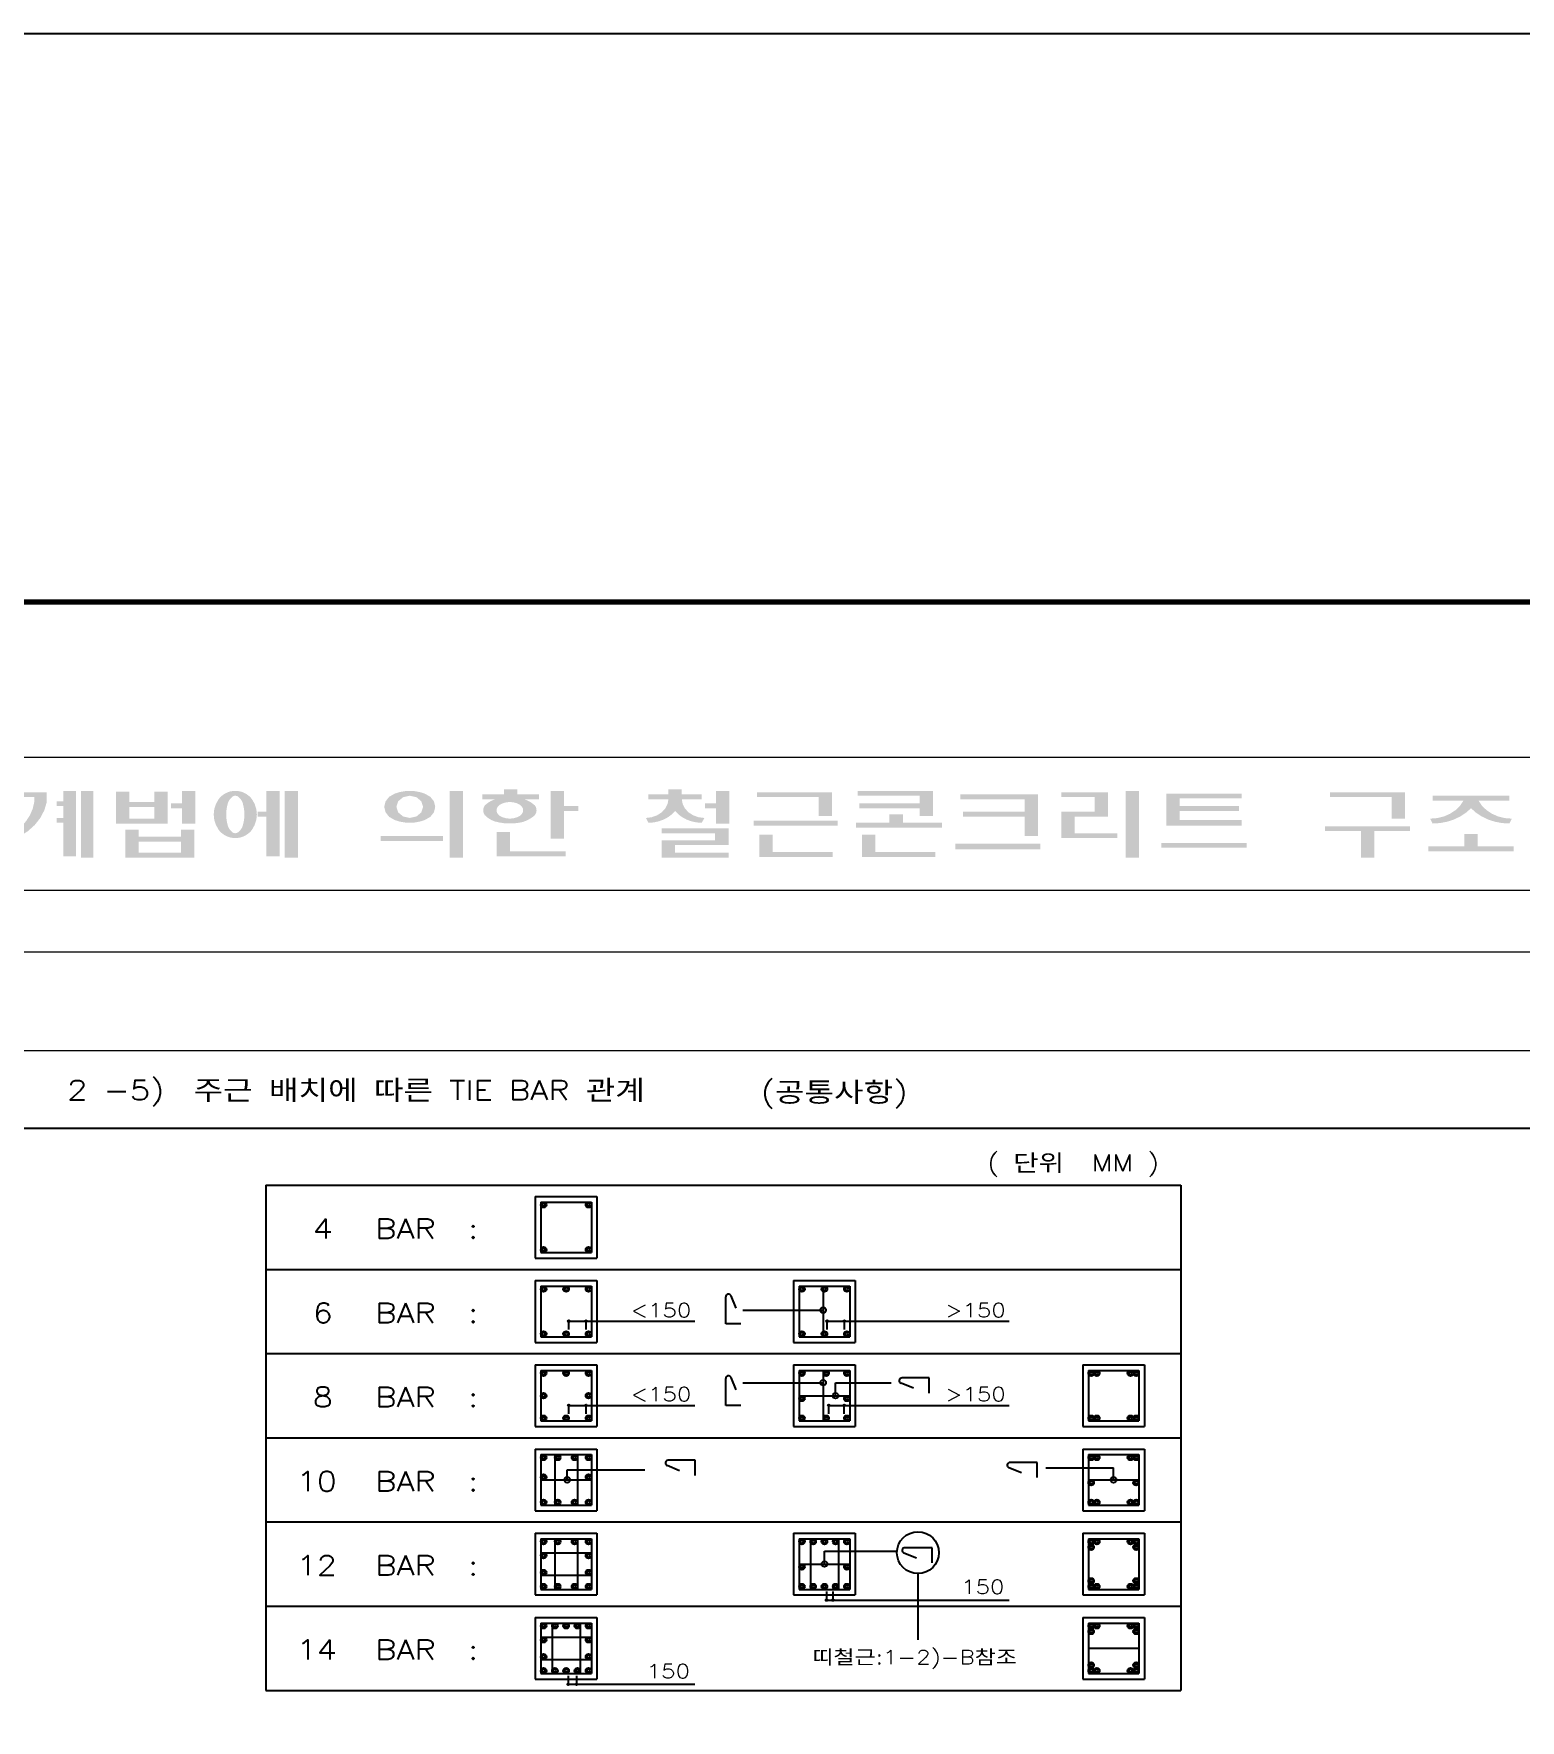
# Model space of a CAD drawing. Header units: millimetres. Extents: x 2237537 to 2823092, y 532110 to 734861.
# Drawn here: x 2576003 to 2597058, y 578125 to 602024 of the extents above; entities that cross this region are included whole.
import ezdxf
from ezdxf.lldxf.tags import DXFTag

# ---------------------------------------------------------------- set-up
doc = ezdxf.new("R2010")
doc.units = ezdxf.units.MM
doc.header["$LTSCALE"] = 300
doc.header["$MEASUREMENT"] = 0
doc.layers.get('0').update_dxf_attribs({"lineweight": 0})
for name, color, linetype in [('1', 1, 'DASHED'), ('2', 2, 'Continuous'), ('4', 4, 'Continuous'), ('FORM', 4, 'Continuous')]:
    doc.layers.add(name, color=color, linetype=linetype)
doc.layers.add('text', color=7, linetype='Continuous', lineweight=30)
doc.layers.add('가구', color=8, linetype='Continuous', lineweight=5)
doc.styles.add('HS', font='romans__.ttf', dxfattribs={"width": 1.1, "bigfont": 'ghs'})
tags = doc.linetypes.add('DASHED', pattern=[3, 2, -1]).pattern_tags.tags
tags[6:7] = [DXFTag(74, 4), DXFTag(75, 0), DXFTag(340, '0'), DXFTag(46, 1.0), DXFTag(50, 0.0), DXFTag(44, 0.0), DXFTag(45, 0.0)]
tags[4:5] = [DXFTag(74, 4), DXFTag(75, 0), DXFTag(340, '0'), DXFTag(46, 1.0), DXFTag(50, 0.0), DXFTag(44, 0.0), DXFTag(45, 0.0)]
tags = doc.linetypes.add('HIDDEN', pattern=[2, 1, -1]).pattern_tags.tags
tags[6:7] = [DXFTag(74, 4), DXFTag(75, 0), DXFTag(340, '0'), DXFTag(46, 1.0), DXFTag(50, 0.0), DXFTag(44, 0.0), DXFTag(45, 0.0)]
tags[4:5] = [DXFTag(74, 4), DXFTag(75, 0), DXFTag(340, '0'), DXFTag(46, 1.0), DXFTag(50, 0.0), DXFTag(44, 0.0), DXFTag(45, 0.0)]

# ---------------------------------------------------------------- blocks, each defined once
blk = doc.blocks.new('FORM')
at = {"layer": 'FORM', "flags": 128}
blk.add_lwpolyline([(162564, 26543), (159542, 26543), (159542, 23521), (162564, 23521), (162564, 58478), (159542, 58478), (159542, 55456), (162564, 55456), (162564, 58478), (115719, 58478), (115719, 55456), (118742, 55456), (118742, 58478), (115719, 58478), (115719, 23521), (118742, 23521), (118742, 26543), (115719, 26543), (115719, 23521), (162564, 23521)], dxfattribs=at)
at = {"layer": 'FORM', "const_width": 37.8}
blk.add_lwpolyline([(120245, 27347), (120245, 54452), (159038, 54452), (159038, 27347)], close=True, dxfattribs=at)

msp = doc.modelspace()

# ---------------------------------------------------------------- hatches: boundary and pattern name
at = {"layer": 'text'}
h = msp.add_hatch(color=256, dxfattribs=at)
h.paths.add_polyline_path([(2576329.5, 591147.6), (2576424, 591147.6), (2576424, 591295.3), (2576601.2, 591295.3), (2576601.2, 590369.7), (2576424, 590369.7), (2576424, 590842.4), (2576329.5, 590842.4), (2576329.5, 590911.3), (2576424, 590911.3), (2576424, 591078.7), (2576329.5, 591078.7)])
h.paths.add_polyline_path([(2576672.1, 591295.3), (2576849.4, 591295.3), (2576849.4, 590350.1), (2576790.3, 590350.1), (2576672.1, 590350.1)])
h.paths.add_polyline_path([(2576010.5, 591137.8), (2576010.5, 591206.7), (2575667.8, 591206.7), (2575667.8, 591275.6), (2576187.7, 591275.6), (2576187.7, 591137.8), (2576153.6, 591021.7), (2576096.6, 590912), (2576018.1, 590812), (2575920.5, 590724.4), (2575806.6, 590651.8), (2575679.6, 590596.2), (2575644.2, 590665.1), (2575739.7, 590720.8), (2575823.7, 590788.1), (2575894.3, 590865.4), (2575949.8, 590950.8), (2575988.8, 591042.3)])
h = msp.add_hatch(color=256, dxfattribs=at)
h.paths.add_polyline_path([(2577168.4, 590832.5), (2577168.4, 591285.4), (2577357.4, 591285.4), (2577357.4, 591137.8), (2577711.9, 591137.8), (2577711.9, 591285.4), (2577900.9, 591285.4), (2577900.9, 590832.5)])
h.paths.add_polyline_path([(2577357.4, 590901.4), (2577357.4, 591068.8), (2577711.9, 591068.8), (2577711.9, 590901.4)], flags=16)
h.paths.add_polyline_path([(2578101.8, 590832.5), (2578101.8, 591049.1), (2577948.2, 591049.1), (2577948.2, 591118.1), (2578101.8, 591118.1), (2578101.8, 591295.3), (2578290.8, 591295.3), (2578290.8, 590832.5)])
h.paths.add_polyline_path([(2577298.3, 590350.1), (2577298.3, 590743.9), (2577487.4, 590743.9), (2577487.4, 590645.4), (2578090, 590645.4), (2578090, 590743.9), (2578279, 590743.9), (2578279, 590350.1)])
h.paths.add_polyline_path([(2577487.4, 590419), (2577487.4, 590576.5), (2578090, 590576.5), (2578090, 590419)], flags=16)
h = msp.add_hatch(color=256, dxfattribs=at)
h.paths.add_polyline_path([(2578751.6, 591275.6), (2578785.8, 591286.4), (2578821.5, 591292.9), (2578858, 591295.1), (2578894.4, 591292.9), (2578930.1, 591286.4), (2578964.3, 591275.6), (2578990.3, 591263.7), (2579014.8, 591249.8), (2579037.7, 591234), (2579058.7, 591216.6), (2579077.6, 591197.6), (2579094.3, 591177.1), (2579132.6, 591108.7), (2579156, 591035.7), (2579163.9, 590960.5), (2579156, 590885.3), (2579132.6, 590812.4), (2579094.3, 590743.9), (2579077.6, 590723.5), (2579058.7, 590704.5), (2579037.7, 590687), (2579014.8, 590671.3), (2578990.3, 590657.4), (2578964.3, 590645.4), (2578930.1, 590634.7), (2578894.4, 590628.1), (2578858, 590625.9), (2578821.5, 590628.1), (2578785.8, 590634.7), (2578751.6, 590645.4), (2578725.7, 590657.4), (2578701.1, 590671.3), (2578678.3, 590687), (2578657.3, 590704.5), (2578638.4, 590723.5), (2578621.7, 590743.9), (2578583.4, 590812.4), (2578560, 590885.3), (2578552.1, 590960.5), (2578560, 591035.7), (2578583.4, 591108.7), (2578621.7, 591177.1), (2578638.4, 591197.6), (2578657.3, 591216.6), (2578678.3, 591234), (2578701.1, 591249.8), (2578725.7, 591263.7)])
h.paths.add_polyline_path([(2578810.7, 591206.7), (2578823.8, 591217.2), (2578840, 591223.9), (2578858, 591226.2), (2578875.9, 591223.9), (2578892.2, 591217.2), (2578905.2, 591206.7), (2578918.9, 591193.9), (2578931.2, 591180.2), (2578941.9, 591165.7), (2578951.1, 591150.4), (2578958.5, 591134.5), (2578964.3, 591118.1), (2578976.7, 591066.1), (2578984.2, 591013.5), (2578986.6, 590960.5), (2578984.2, 590907.6), (2578976.7, 590855), (2578964.3, 590803), (2578958.5, 590786.6), (2578951.1, 590770.7), (2578941.9, 590755.4), (2578931.2, 590740.8), (2578918.9, 590727.1), (2578905.2, 590714.4), (2578892.2, 590703.9), (2578875.9, 590697.1), (2578858, 590694.8), (2578840, 590697.1), (2578823.8, 590703.9), (2578810.7, 590714.4), (2578797.1, 590727.1), (2578784.8, 590740.8), (2578774.1, 590755.4), (2578764.9, 590770.7), (2578757.4, 590786.6), (2578751.6, 590803), (2578739.3, 590855), (2578731.8, 590907.6), (2578729.3, 590960.5), (2578731.8, 591013.5), (2578739.3, 591066.1), (2578751.6, 591118.1), (2578757.4, 591134.5), (2578764.9, 591150.4), (2578774.1, 591165.7), (2578784.8, 591180.2), (2578797.1, 591193.9)], flags=16)
h.paths.add_polyline_path([(2579177, 590931), (2579177, 590999.9), (2579295.2, 590999.9), (2579295.2, 591295.3), (2579484.2, 591295.3), (2579484.2, 590369.7), (2579295.2, 590369.7), (2579295.2, 590931)])
h.paths.add_polyline_path([(2579555.1, 590350.1), (2579555.1, 591295.3), (2579744.1, 591295.3), (2579744.1, 590350.1)])
h = msp.add_hatch(color=256, dxfattribs=at)
h.paths.add_polyline_path([(2581116.1, 591255.9), (2581184.5, 591277.5), (2581255.9, 591290.6), (2581328.8, 591295), (2581401.7, 591290.6), (2581473.1, 591277.5), (2581541.5, 591255.9), (2581619.6, 591211.7), (2581671.7, 591146), (2581689.9, 591068.8), (2581671.7, 590991.6), (2581619.6, 590926), (2581541.5, 590881.7), (2581473.1, 590860.2), (2581401.7, 590847.1), (2581328.8, 590842.7), (2581255.9, 590847.1), (2581184.5, 590860.2), (2581116.1, 590881.7), (2581038, 590926), (2580985.9, 590991.6), (2580967.6, 591068.8), (2580985.9, 591146), (2581038, 591211.7)])
h.paths.add_polyline_path([(2581139.7, 591068.8), (2581165.1, 591147.6), (2581234.3, 591205.3), (2581328.8, 591226.4), (2581423.3, 591205.3), (2581492.5, 591147.6), (2581517.8, 591068.8), (2581492.5, 590990.1), (2581423.3, 590932.4), (2581328.8, 590911.3), (2581234.3, 590932.4), (2581165.1, 590990.1)], flags=16)
h.paths.add_polyline_path([(2580915.2, 590586.4), (2580915.2, 590655.3), (2581801.4, 590655.3), (2581801.4, 590586.4)])
h.paths.add_polyline_path([(2581895.9, 590350.1), (2581895.9, 591295.3), (2582085, 591295.3), (2582085, 590350.1)])
h = msp.add_hatch(color=256, dxfattribs=at)
h.paths.add_polyline_path([(2582545.8, 591177.1), (2582356.7, 591177.1), (2582356.7, 591246.1), (2582663.9, 591246.1), (2582663.9, 591315), (2582853, 591315), (2582853, 591246.1), (2583160.2, 591246.1), (2583160.2, 591177.1), (2582947.5, 591177.1), (2582976.3, 591166.7), (2583004.1, 591154.4), (2583030.6, 591140.4), (2583055.7, 591124.7), (2583079.2, 591107.3), (2583101.1, 591088.5), (2583114, 591066.9), (2583121.9, 591043.6), (2583124.5, 591019.6), (2583121.9, 590995.5), (2583114, 590972.3), (2583101.1, 590950.7), (2583075.7, 590929.6), (2583048.5, 590910.2), (2583019.5, 590892.7), (2582988.9, 590877.1), (2582957, 590863.6), (2582923.9, 590852.2), (2582859.5, 590840.4), (2582794, 590833.9), (2582728, 590832.8), (2582662.3, 590837.2), (2582597.4, 590847), (2582534, 590862.1), (2582506.9, 590872.5), (2582481, 590884.8), (2582456.4, 590898.9), (2582433.3, 590914.7), (2582411.8, 590932), (2582392.2, 590950.7), (2582379.3, 590972.3), (2582371.4, 590995.5), (2582368.7, 591019.6), (2582371.4, 591043.6), (2582379.3, 591066.9), (2582392.2, 591088.5), (2582413.5, 591107.8), (2582436.8, 591125.5), (2582461.9, 591141.4), (2582488.5, 591155.4), (2582516.6, 591167.3)])
h.paths.add_polyline_path([(2582604.8, 591098.4), (2582648.4, 591119.7), (2582696.4, 591133), (2582746.6, 591137.4), (2582796.9, 591133), (2582844.9, 591119.7), (2582888.4, 591098.4), (2582913.6, 591076.6), (2582929.8, 591049.5), (2582935.3, 591019.6), (2582929.8, 590989.7), (2582913.6, 590962.6), (2582888.4, 590940.8), (2582844.9, 590919.5), (2582796.9, 590906.2), (2582746.6, 590901.8), (2582696.4, 590906.2), (2582648.4, 590919.5), (2582604.8, 590940.8), (2582579.6, 590962.6), (2582563.5, 590989.7), (2582558, 591019.6), (2582563.5, 591049.5), (2582579.6, 591076.6)], flags=16)
h.paths.add_polyline_path([(2583325.6, 590615.9), (2583325.6, 591295.3), (2583514.6, 591295.3), (2583514.6, 591078.7), (2583715.5, 591078.7), (2583715.5, 591009.8), (2583514.6, 591009.8), (2583514.6, 590615.9)])
h.paths.add_polyline_path([(2582557.6, 590714.4), (2582746.6, 590714.4), (2582746.6, 590438.7), (2583538.3, 590438.7), (2583538.3, 590369.7), (2582557.6, 590369.7)])
h = msp.add_hatch(color=256, dxfattribs=at)
h.paths.add_polyline_path([(2585666.4, 590832.5), (2585666.4, 591049.1), (2585512.8, 591049.1), (2585512.8, 591118.1), (2585666.4, 591118.1), (2585666.4, 591295.3), (2585855.5, 591295.3), (2585855.5, 590832.5)])
h.paths.add_polyline_path([(2584898.4, 590694.7), (2584898.4, 590763.6), (2585843.7, 590763.6), (2585843.7, 590527.3), (2585087.5, 590527.3), (2585087.5, 590419), (2585843.7, 590419), (2585843.7, 590350.1), (2584898.4, 590350.1), (2584898.4, 590596.2), (2585654.6, 590596.2), (2585654.6, 590694.7)])
h.paths.add_polyline_path([(2584992.9, 591177.1), (2584709.4, 591177.1), (2584709.4, 591246.1), (2584992.9, 591246.1), (2584992.9, 591315), (2585182, 591315), (2585182, 591246.1), (2585465.6, 591246.1), (2585465.6, 591177.1), (2585182, 591177.1), (2585194.3, 591108.9), (2585226.8, 591045.4), (2585277.4, 590990.8), (2585343, 590948.6), (2585419.1, 590921.5), (2585501, 590911.3), (2585465.6, 590842.4), (2585391.8, 590847.9), (2585320, 590863.1), (2585252, 590887.6), (2585189.6, 590920.8), (2585134.2, 590961.9), (2585087.5, 591009.8), (2585040.7, 590961.9), (2584985.4, 590920.8), (2584922.9, 590887.6), (2584855, 590863.1), (2584783.2, 590847.9), (2584709.4, 590842.4), (2584673.9, 590911.3), (2584755.8, 590921.5), (2584832, 590948.6), (2584897.5, 590990.8), (2584948.1, 591045.4), (2584980.7, 591108.9)])
h = msp.add_hatch(color=256, dxfattribs=at)
h.paths.add_polyline_path([(2586245.4, 591206.7), (2586245.4, 591275.6), (2587308.8, 591275.6), (2587308.8, 590940.8), (2587119.7, 590940.8), (2587119.7, 591206.7)])
h.paths.add_polyline_path([(2586198.1, 590803), (2586198.1, 590871.9), (2587391.5, 590871.9), (2587391.5, 590803)])
h.paths.add_polyline_path([(2586280.8, 590359.9), (2586280.8, 590675), (2586469.9, 590675), (2586469.9, 590428.8), (2587320.6, 590428.8), (2587320.6, 590359.9)])
h = msp.add_hatch(color=256, dxfattribs=at)
h.paths.add_polyline_path([(2587675, 591226.4), (2587675, 591295.3), (2588738.4, 591295.3), (2588738.4, 590940.8), (2588549.4, 590940.8), (2588549.4, 591049.1), (2587698.7, 591049.1), (2587698.7, 591118.1), (2588549.4, 591118.1), (2588549.4, 591226.4)])
h.paths.add_polyline_path([(2587651.4, 590773.4), (2587651.4, 590842.4), (2588124, 590842.4), (2588124, 590960.5), (2588313.1, 590960.5), (2588313.1, 590842.4), (2588868.4, 590842.4), (2588868.4, 590773.4)])
h.paths.add_polyline_path([(2587734.1, 590359.9), (2587734.1, 590675), (2587923.2, 590675), (2587923.2, 590428.8), (2588773.9, 590428.8), (2588773.9, 590359.9)])
h = msp.add_hatch(color=256, dxfattribs=at)
h.paths.add_polyline_path([(2590558, 590625.7), (2590558, 590999.9), (2591030.6, 590999.9), (2591030.6, 591206.7), (2590558, 591206.7), (2590558, 591275.6), (2591219.7, 591275.6), (2591219.7, 590931), (2590747, 590931), (2590747, 590694.7), (2591349.6, 590694.7), (2591349.6, 590625.7)])
h.paths.add_polyline_path([(2591467.8, 590350.1), (2591467.8, 591295.3), (2591656.8, 591295.3), (2591656.8, 590350.1)])
h = msp.add_hatch(color=256, dxfattribs=at)
h.paths.add_polyline_path([(2592046.7, 590803), (2592046.7, 591255.9), (2593110.1, 591255.9), (2593110.1, 591187), (2592235.8, 591187), (2592235.8, 591078.7), (2593074.7, 591078.7), (2593074.7, 591009.8), (2592235.8, 591009.8), (2592235.8, 590881.7), (2593110.1, 590881.7), (2593110.1, 590803)])
h.paths.add_polyline_path([(2591975.8, 590487.9), (2591975.8, 590556.8), (2593181, 590556.8), (2593181, 590487.9)])
h = msp.add_hatch(color=256, dxfattribs=at)
h.paths.add_polyline_path([(2594363.9, 591206.7), (2594363.9, 591275.6), (2595427.3, 591275.6), (2595427.3, 590901.4), (2595238.3, 590901.4), (2595238.3, 591206.7)])
h.paths.add_polyline_path([(2594293, 590724.2), (2594293, 590793.1), (2595498.2, 590793.1), (2595498.2, 590724.2), (2594990.2, 590724.2), (2594990.2, 590350.1), (2594801.1, 590350.1), (2594801.1, 590724.2)])
h = msp.add_hatch(color=256, dxfattribs=at)
h.paths.add_polyline_path([(2589128.3, 591177.1), (2589128.3, 591246.1), (2590227.2, 591246.1), (2590227.2, 590655.3), (2590038.1, 590655.3), (2590038.1, 590931), (2589163.8, 590931), (2589163.8, 590999.9), (2590038.1, 590999.9), (2590038.1, 591177.1)])
h.paths.add_polyline_path([(2589057.4, 590468.2), (2589057.4, 590547), (2590262.6, 590547), (2590262.6, 590468.2)])
h = msp.add_hatch(color=256, dxfattribs=at)
h.paths.add_polyline_path([(2595758.2, 590438.7), (2595758.2, 590507.6), (2596266.2, 590507.6), (2596266.2, 590684.8), (2596455.3, 590684.8), (2596455.3, 590507.6), (2596963.3, 590507.6), (2596963.3, 590438.7)])
h.paths.add_polyline_path([(2596254.4, 591157.4), (2595817.2, 591157.4), (2595817.2, 591226.4), (2596904.2, 591226.4), (2596904.2, 591157.4), (2596467.1, 591157.4), (2596515.5, 591085.2), (2596579.8, 591022.1), (2596657.4, 590970.5), (2596745.5, 590932.3), (2596840.8, 590909), (2596939.7, 590901.4), (2596904.2, 590832.5), (2596800.7, 590838.7), (2596699.5, 590857.7), (2596602.8, 590889.1), (2596512.8, 590932.2), (2596431.5, 590985.9), (2596360.7, 591049.1), (2596290, 590985.9), (2596208.7, 590932.2), (2596118.7, 590889.1), (2596022, 590857.7), (2595920.7, 590838.7), (2595817.2, 590832.5), (2595781.8, 590901.4), (2595880.7, 590909), (2595975.9, 590932.3), (2596064.1, 590970.5), (2596141.7, 591022.1), (2596205.9, 591085.2)])

# ---------------------------------------------------------------- linework, layer by layer
for p, q in [((2617309.5, 589008.6, -1000), (2555008, 589008.6, -1000)), ((2617309.5, 587613.2, -1000), (2555008, 587613.2, -1000))]:
    msp.add_line(p, q)
at = {"layer": '1', "color": 7}
msp.add_line((2575724.1, 586513.2, -1000), (2617309.5, 586513.2, -1000), dxfattribs=at)
at = {"layer": '2'}
for p, q in [((2583106, 585548.1, -1000), (2583980.9, 585548.1, -1000)), ((2583106, 585548.1, -1000), (2583106, 584673.2, -1000)), ((2583980.9, 585548.1, -1000), (2583980.9, 584673.2, -1000)), ((2583106, 584673.2, -1000), (2583980.9, 584673.2, -1000)), ((2583106, 584355.1, -1000), (2583106, 583480.2, -1000)), ((2583106, 584355.1, -1000), (2583980.9, 584355.1, -1000)), ((2583980.9, 584355.1, -1000), (2583980.9, 583480.2, -1000)), ((2586764.7, 584355.1, -1000), (2587639.6, 584355.1, -1000)), ((2586764.7, 584355.1, -1000), (2586764.7, 583480.2, -1000)), ((2587639.6, 584355.1, -1000), (2587639.6, 583480.2, -1000)), ((2586048.9, 583936.8, -1000), (2587183.6, 583936.8, -1000)), ((2583581.7, 583661.5, -1000), (2583581.7, 583781, -1000)), ((2583581.7, 583781, -1000), (2585366.9, 583781, -1000)), ((2583825.9, 583661.5, -1000), (2583825.9, 583781, -1000)), ((2587240.4, 583661.5, -1000), (2587240.4, 583781, -1000)), ((2587240.4, 583781, -1000), (2589821, 583781, -1000)), ((2587484.6, 583661.5, -1000), (2587484.6, 583781, -1000)), ((2583106, 583480.2, -1000), (2583980.9, 583480.2, -1000)), ((2586764.7, 583480.2, -1000), (2587639.6, 583480.2, -1000)), ((2583106, 583162, -1000), (2583106, 582287.1, -1000)), ((2583106, 583162, -1000), (2583980.9, 583162, -1000)), ((2583980.9, 583162, -1000), (2583980.9, 582287.1, -1000)), ((2586764.7, 583162, -1000), (2587639.6, 583162, -1000)), ((2586764.7, 583162, -1000), (2586764.7, 582287.1, -1000)), ((2587639.6, 583162, -1000), (2587639.6, 582287.1, -1000)), ((2590860.9, 583162, -1000), (2590860.9, 582287.1, -1000)), ((2590860.9, 583162, -1000), (2591735.8, 583162, -1000)), ((2591735.8, 583162, -1000), (2591735.8, 582287.1, -1000)), ((2586048.9, 582908.4, -1000), (2587183.6, 582908.4, -1000)), ((2587361.3, 582724.6, -1000), (2587361.3, 582908.4, -1000)), ((2587361.3, 582908.4, -1000), (2588146.6, 582908.4, -1000)), ((2583581.7, 582468.5, -1000), (2583581.7, 582587.9, -1000)), ((2583581.7, 582587.9, -1000), (2585366.9, 582587.9, -1000)), ((2583825.9, 582468.5, -1000), (2583825.9, 582587.9, -1000)), ((2587263.9, 582468.5, -1000), (2587263.9, 582587.9, -1000)), ((2587263.9, 582587.9, -1000), (2589821, 582587.9, -1000)), ((2587482.2, 582468.5, -1000), (2587482.2, 582587.9, -1000)), ((2583106, 582287.1, -1000), (2583980.9, 582287.1, -1000)), ((2586764.7, 582287.1, -1000), (2587639.6, 582287.1, -1000)), ((2590860.9, 582287.1, -1000), (2591735.8, 582287.1, -1000)), ((2583106, 581969, -1000), (2583980.9, 581969, -1000)), ((2583106, 581969, -1000), (2583106, 581094.1, -1000)), ((2583980.9, 581969, -1000), (2583980.9, 581094.1, -1000)), ((2590860.9, 581969, -1000), (2590860.9, 581094.1, -1000)), ((2590860.9, 581969, -1000), (2591735.8, 581969, -1000)), ((2591735.8, 581969, -1000), (2591735.8, 581094.1, -1000)), ((2590338.9, 581702.9, -1000), (2591297.2, 581702.9, -1000)), ((2591297.2, 581531.5, -1000), (2591297.2, 581702.9, -1000)), ((2583559.1, 581531.5, -1000), (2583559.1, 581673.3, -1000)), ((2583559.1, 581673.3, -1000), (2584657, 581673.3, -1000)), ((2583106, 581094.1, -1000), (2583980.9, 581094.1, -1000)), ((2590860.9, 581094.1, -1000), (2591735.8, 581094.1, -1000)), ((2583106, 580775.9, -1000), (2583106, 579901, -1000)), ((2583106, 580775.9, -1000), (2583980.9, 580775.9, -1000)), ((2583980.9, 580775.9, -1000), (2583980.9, 579901, -1000)), ((2586764.7, 580775.9, -1000), (2586764.7, 579901, -1000)), ((2586764.7, 580775.9, -1000), (2587639.6, 580775.9, -1000)), ((2587639.6, 580775.9, -1000), (2587639.6, 579901, -1000)), ((2590860.9, 580775.9, -1000), (2590860.9, 579901, -1000)), ((2590860.9, 580775.9, -1000), (2591735.8, 580775.9, -1000)), ((2591735.8, 580775.9, -1000), (2591735.8, 579901, -1000)), ((2587202.2, 580338.5, -1000), (2587202.2, 580522.3, -1000)), ((2587202.2, 580522.3, -1000), (2588230.4, 580522.3, -1000)), ((2588526.5, 580203, -1000), (2588526.5, 579264.7, -1000)), ((2583106, 579901, -1000), (2583980.9, 579901, -1000)), ((2586764.7, 579901, -1000), (2587639.6, 579901, -1000)), ((2587232.3, 579947.8, -1000), (2587232.3, 579828.3, -1000)), ((2587232.3, 579828.3, -1000), (2589821, 579828.3, -1000)), ((2587321.8, 579947.8, -1000), (2587321.8, 579828.3, -1000)), ((2590860.9, 579901, -1000), (2591735.8, 579901, -1000)), ((2583106, 579582.9, -1000), (2583980.9, 579582.9, -1000)), ((2583106, 579582.9, -1000), (2583106, 578707.9, -1000)), ((2583980.9, 579582.9, -1000), (2583980.9, 578707.9, -1000)), ((2590860.9, 579582.9, -1000), (2590860.9, 578707.9, -1000)), ((2590860.9, 579582.9, -1000), (2591735.8, 579582.9, -1000)), ((2591735.8, 579582.9, -1000), (2591735.8, 578707.9, -1000)), ((2583106, 578707.9, -1000), (2583980.9, 578707.9, -1000)), ((2583573.6, 578754.7, -1000), (2583573.6, 578635.3, -1000)), ((2583573.6, 578635.3, -1000), (2585366.9, 578635.3, -1000)), ((2583690.7, 578754.7, -1000), (2583690.7, 578635.3, -1000)), ((2590860.9, 578707.9, -1000), (2591735.8, 578707.9, -1000))]:
    msp.add_line(p, q, dxfattribs=at)
for centre, radius in [((2587183.6, 583936.8, -1000), 39.8), ((2583581.7, 583781, -1000), 11.9), ((2583825.9, 583781, -1000), 11.9), ((2587240.4, 583781, -1000), 11.9), ((2587484.6, 583781, -1000), 11.9), ((2587183.6, 582908.4, -1000), 39.8), ((2587361.3, 582724.6, -1000), 39.8), ((2583581.7, 582587.9, -1000), 11.9), ((2583825.9, 582587.9, -1000), 11.9), ((2587263.9, 582587.9, -1000), 11.9), ((2587482.2, 582587.9, -1000), 11.9), ((2583559.1, 581531.5, -1000), 39.8), ((2591297.2, 581531.5, -1000), 39.8), ((2587202.2, 580338.5, -1000), 39.8), ((2587232.3, 579828.3, -1000), 11.9), ((2587321.8, 579828.3, -1000), 11.9), ((2583573.6, 578635.3, -1000), 11.9), ((2583690.7, 578635.3, -1000), 11.9)]:
    msp.add_circle(centre, radius, dxfattribs=at)
at = {"layer": '2', "linetype": 'HIDDEN'}
msp.add_circle((2588526.5, 580500, -1000), 296.9, dxfattribs=at)
at = {"layer": '4'}
for p, q in [((2579288.2, 585707.2, -1000), (2579288.2, 578548.9, -1000)), ((2579288.2, 585707.2, -1000), (2592252.8, 585707.2, -1000)), ((2592252.8, 585707.2, -1000), (2592252.8, 578548.9, -1000)), ((2583185.6, 585468.6, -1000), (2583901.4, 585468.6, -1000)), ((2583185.6, 585468.6, -1000), (2583185.6, 584752.8, -1000)), ((2583901.4, 585468.6, -1000), (2583901.4, 584752.8, -1000)), ((2583185.6, 584752.8, -1000), (2583901.4, 584752.8, -1000)), ((2579288.2, 584514.2, -1000), (2592252.8, 584514.2, -1000)), ((2583185.6, 584275.5, -1000), (2583185.6, 583559.7, -1000)), ((2583185.6, 584275.5, -1000), (2583901.4, 584275.5, -1000)), ((2583901.4, 584275.5, -1000), (2583901.4, 583559.7, -1000)), ((2585803.8, 583741.2, -1000), (2585803.8, 584124.1, -1000)), ((2585951.5, 583963, -1000), (2585880.4, 584139, -1000)), ((2586844.3, 584275.5, -1000), (2587560.1, 584275.5, -1000)), ((2586844.3, 584275.5, -1000), (2586844.3, 583559.7, -1000)), ((2587183.6, 584275.5, -1000), (2587183.6, 583559.7, -1000)), ((2587560.1, 584275.5, -1000), (2587560.1, 583559.7, -1000)), ((2586019.5, 583741.2, -1000), (2585803.8, 583741.2, -1000)), ((2583185.6, 583559.7, -1000), (2583901.4, 583559.7, -1000)), ((2586844.3, 583559.7, -1000), (2587560.1, 583559.7, -1000)), ((2579288.2, 583321.1, -1000), (2592252.8, 583321.1, -1000)), ((2583185.6, 583082.5, -1000), (2583185.6, 582366.6, -1000)), ((2583185.6, 583082.5, -1000), (2583901.4, 583082.5, -1000)), ((2583901.4, 583082.5, -1000), (2583901.4, 582366.6, -1000)), ((2585803.8, 582584, -1000), (2585803.8, 582967, -1000)), ((2585951.5, 582805.9, -1000), (2585880.4, 582981.9, -1000)), ((2586844.3, 583082.5, -1000), (2587560.1, 583082.5, -1000)), ((2586844.3, 583082.5, -1000), (2586844.3, 582366.6, -1000)), ((2587184.8, 583082.5, -1000), (2587184.8, 582366.6, -1000)), ((2587560.1, 583082.5, -1000), (2587560.1, 582366.6, -1000)), ((2588463.3, 582829.5, -1000), (2588287.3, 582900.7, -1000)), ((2588685.1, 582977.3, -1000), (2588302.2, 582977.3, -1000)), ((2588685.1, 582761.6, -1000), (2588685.1, 582977.3, -1000)), ((2590940.4, 583082.5, -1000), (2590940.4, 582366.6, -1000)), ((2590940.4, 583082.5, -1000), (2591656.3, 583082.5, -1000)), ((2591656.3, 583082.5, -1000), (2591656.3, 582366.6, -1000)), ((2586844.3, 582724.6, -1000), (2587560.1, 582724.6, -1000)), ((2586019.5, 582584, -1000), (2585803.8, 582584, -1000)), ((2583185.6, 582366.6, -1000), (2583901.4, 582366.6, -1000)), ((2586844.3, 582366.6, -1000), (2587560.1, 582366.6, -1000)), ((2590940.4, 582366.6, -1000), (2591656.3, 582366.6, -1000)), ((2579288.2, 582128, -1000), (2592252.8, 582128, -1000)), ((2583185.6, 581889.4, -1000), (2583185.6, 581173.6, -1000)), ((2583185.6, 581889.4, -1000), (2583901.4, 581889.4, -1000)), ((2583384.4, 581889.4, -1000), (2583384.4, 581173.6, -1000)), ((2583702.6, 581889.4, -1000), (2583702.6, 581173.6, -1000)), ((2583901.4, 581889.4, -1000), (2583901.4, 581173.6, -1000)), ((2585151, 581662.1, -1000), (2584975, 581733.2, -1000)), ((2585372.8, 581809.9, -1000), (2584989.9, 581809.9, -1000)), ((2585372.8, 581594.1, -1000), (2585372.8, 581809.9, -1000)), ((2589991.7, 581631.4, -1000), (2589815.7, 581702.5, -1000)), ((2590213.5, 581779.2, -1000), (2589830.6, 581779.2, -1000)), ((2590213.5, 581563.4, -1000), (2590213.5, 581779.2, -1000)), ((2590940.4, 581889.4, -1000), (2590940.4, 581173.6, -1000)), ((2590940.4, 581889.4, -1000), (2591656.3, 581889.4, -1000)), ((2591656.3, 581889.4, -1000), (2591656.3, 581173.6, -1000)), ((2583185.6, 581531.5, -1000), (2583901.4, 581531.5, -1000)), ((2590940.4, 581531.5, -1000), (2591656.3, 581531.5, -1000)), ((2583185.6, 581173.6, -1000), (2583901.4, 581173.6, -1000)), ((2590940.4, 581173.6, -1000), (2591656.3, 581173.6, -1000)), ((2579288.2, 580935, -1000), (2592252.8, 580935, -1000)), ((2583185.6, 580696.4, -1000), (2583185.6, 579980.5, -1000)), ((2583185.6, 580696.4, -1000), (2583901.4, 580696.4, -1000)), ((2583384.4, 580696.4, -1000), (2583384.4, 579980.5, -1000)), ((2583702.6, 580696.4, -1000), (2583702.6, 579980.5, -1000)), ((2583901.4, 580696.4, -1000), (2583901.4, 579980.5, -1000)), ((2586844.3, 580696.4, -1000), (2586844.3, 579980.5, -1000)), ((2586844.3, 580696.4, -1000), (2587560.1, 580696.4, -1000)), ((2587003.3, 580696.4, -1000), (2587003.3, 579980.5, -1000)), ((2587401, 580696.4, -1000), (2587401, 579980.5, -1000)), ((2587560.1, 580696.4, -1000), (2587560.1, 579980.5, -1000)), ((2588726.1, 580570.8, -1000), (2588343.2, 580570.8, -1000)), ((2588726.1, 580355, -1000), (2588726.1, 580570.8, -1000)), ((2590940.4, 580696.4, -1000), (2590940.4, 579980.5, -1000)), ((2590940.4, 580696.4, -1000), (2591656.3, 580696.4, -1000)), ((2591656.3, 580696.4, -1000), (2591656.3, 579980.5, -1000)), ((2583185.6, 580497.5, -1000), (2583901.4, 580497.5, -1000)), ((2586844.3, 580338.5, -1000), (2587560.1, 580338.5, -1000)), ((2588504.3, 580423, -1000), (2588328.3, 580494.2, -1000)), ((2583185.6, 580179.4, -1000), (2583901.4, 580179.4, -1000)), ((2583185.6, 579980.5, -1000), (2583901.4, 579980.5, -1000)), ((2586844.3, 579980.5, -1000), (2587560.1, 579980.5, -1000)), ((2590940.4, 579980.5, -1000), (2591656.3, 579980.5, -1000)), ((2579288.2, 579741.9, -1000), (2592252.8, 579741.9, -1000)), ((2583185.6, 579503.3, -1000), (2583901.4, 579503.3, -1000)), ((2583185.6, 579503.3, -1000), (2583185.6, 578787.5, -1000)), ((2583344.6, 579503.3, -1000), (2583344.6, 578787.5, -1000)), ((2583742.3, 579503.3, -1000), (2583742.3, 578787.5, -1000)), ((2583901.4, 579503.3, -1000), (2583901.4, 578787.5, -1000)), ((2590940.4, 579503.3, -1000), (2590940.4, 578787.5, -1000)), ((2590940.4, 579503.3, -1000), (2591656.3, 579503.3, -1000)), ((2591656.3, 579503.3, -1000), (2591656.3, 578787.5, -1000)), ((2583185.6, 579304.5, -1000), (2583901.4, 579304.5, -1000)), ((2590940.4, 579145.4, -1000), (2591656.3, 579145.4, -1000)), ((2583185.6, 578986.3, -1000), (2583901.4, 578986.3, -1000)), ((2583185.6, 578787.5, -1000), (2583901.4, 578787.5, -1000)), ((2590940.4, 578787.5, -1000), (2591656.3, 578787.5, -1000)), ((2579288.2, 578548.9, -1000), (2592252.8, 578548.9, -1000))]:
    msp.add_line(p, q, dxfattribs=at)
for centre, radius in [((2583225.3, 585428.8, -1000), 39.8), ((2583225.3, 585428.8, -1000), 19.9), ((2583861.6, 585428.8, -1000), 39.8), ((2583861.6, 585428.8, -1000), 19.9), ((2583225.3, 584792.5, -1000), 39.8), ((2583225.3, 584792.5, -1000), 19.9), ((2583861.6, 584792.5, -1000), 39.8), ((2583861.6, 584792.5, -1000), 19.9), ((2583225.3, 584235.8, -1000), 39.8), ((2583225.3, 584235.8, -1000), 19.9), ((2583543.5, 584235.8, -1000), 39.8), ((2583543.5, 584235.8, -1000), 19.9), ((2583861.6, 584235.8, -1000), 39.8), ((2583861.6, 584235.8, -1000), 19.9), ((2586884, 584235.8, -1000), 39.8), ((2586884, 584235.8, -1000), 19.9), ((2587202.2, 584235.8, -1000), 39.8), ((2587202.2, 584235.8, -1000), 19.9), ((2587520.3, 584235.8, -1000), 39.8), ((2587520.3, 584235.8, -1000), 19.9), ((2583225.3, 583599.5, -1000), 39.8), ((2583225.3, 583599.5, -1000), 19.9), ((2583543.5, 583599.5, -1000), 39.8), ((2583543.5, 583599.5, -1000), 19.9), ((2583861.6, 583599.5, -1000), 39.8), ((2583861.6, 583599.5, -1000), 19.9), ((2586884, 583599.5, -1000), 39.8), ((2586884, 583599.5, -1000), 19.9), ((2587202.2, 583599.5, -1000), 39.8), ((2587202.2, 583599.5, -1000), 19.9), ((2587520.3, 583599.5, -1000), 39.8), ((2587520.3, 583599.5, -1000), 19.9), ((2583225.3, 583042.7, -1000), 39.8), ((2583225.3, 583042.7, -1000), 19.9), ((2583543.5, 583042.7, -1000), 39.8), ((2583543.5, 583042.7, -1000), 19.9), ((2583861.6, 583042.7, -1000), 39.8), ((2583861.6, 583042.7, -1000), 19.9), ((2586884, 583042.7, -1000), 39.8), ((2586884, 583042.7, -1000), 19.9), ((2587227.1, 583042.7, -1000), 39.8), ((2587227.1, 583042.7, -1000), 19.9), ((2587520.3, 583042.7, -1000), 39.8), ((2587520.3, 583042.7, -1000), 19.9), ((2590980.2, 583042.7, -1000), 39.8), ((2590980.2, 583042.7, -1000), 19.9), ((2591059.7, 583042.7, -1000), 39.8), ((2591059.7, 583042.7, -1000), 19.9), ((2591537, 583042.7, -1000), 39.8), ((2591537, 583042.7, -1000), 19.9), ((2591616.5, 583042.7, -1000), 39.8), ((2591616.5, 583042.7, -1000), 19.9), ((2583225.3, 582724.6, -1000), 39.8), ((2583225.3, 582724.6, -1000), 19.9), ((2583861.6, 582724.6, -1000), 39.8), ((2583861.6, 582724.6, -1000), 19.9), ((2586884, 582684.8, -1000), 39.8), ((2586884, 582684.8, -1000), 19.9), ((2587520.3, 582684.8, -1000), 39.8), ((2587520.3, 582684.8, -1000), 19.9), ((2583225.3, 582406.4, -1000), 39.8), ((2583225.3, 582406.4, -1000), 19.9), ((2583543.5, 582406.4, -1000), 39.8), ((2583543.5, 582406.4, -1000), 19.9), ((2583861.6, 582406.4, -1000), 39.8), ((2583861.6, 582406.4, -1000), 19.9), ((2586884, 582406.4, -1000), 39.8), ((2586884, 582406.4, -1000), 19.9), ((2587227.1, 582406.4, -1000), 39.8), ((2587227.1, 582406.4, -1000), 19.9), ((2587520.3, 582406.4, -1000), 39.8), ((2587520.3, 582406.4, -1000), 19.9), ((2590980.2, 582406.4, -1000), 39.8), ((2590980.2, 582406.4, -1000), 19.9), ((2591059.7, 582406.4, -1000), 39.8), ((2591059.7, 582406.4, -1000), 19.9), ((2591537, 582406.4, -1000), 39.8), ((2591537, 582406.4, -1000), 19.9), ((2591616.5, 582406.4, -1000), 39.8), ((2591616.5, 582406.4, -1000), 19.9), ((2583225.3, 581849.7, -1000), 39.8), ((2583225.3, 581849.7, -1000), 19.9), ((2583424.2, 581849.7, -1000), 39.8), ((2583424.2, 581849.7, -1000), 19.9), ((2583662.8, 581849.7, -1000), 39.8), ((2583662.8, 581849.7, -1000), 19.9), ((2583861.6, 581849.7, -1000), 39.8), ((2583861.6, 581849.7, -1000), 19.9), ((2590980.2, 581849.7, -1000), 39.8), ((2590980.2, 581849.7, -1000), 19.9), ((2591059.7, 581849.7, -1000), 39.8), ((2591059.7, 581849.7, -1000), 19.9), ((2591537, 581849.7, -1000), 39.8), ((2591537, 581849.7, -1000), 19.9), ((2591616.5, 581849.7, -1000), 39.8), ((2591616.5, 581849.7, -1000), 19.9), ((2583225.3, 581571.3, -1000), 39.8), ((2583225.3, 581571.3, -1000), 19.9), ((2583861.6, 581571.3, -1000), 39.8), ((2583861.6, 581571.3, -1000), 19.9), ((2590980.2, 581491.7, -1000), 39.8), ((2590980.2, 581491.7, -1000), 19.9), ((2591616.5, 581491.7, -1000), 39.8), ((2591616.5, 581491.7, -1000), 19.9), ((2583225.3, 581213.4, -1000), 39.8), ((2583225.3, 581213.4, -1000), 19.9), ((2583424.2, 581213.4, -1000), 39.8), ((2583424.2, 581213.4, -1000), 19.9), ((2583662.8, 581213.4, -1000), 39.8), ((2583662.8, 581213.4, -1000), 19.9), ((2583861.6, 581213.4, -1000), 39.8), ((2583861.6, 581213.4, -1000), 19.9), ((2590980.2, 581213.4, -1000), 39.8), ((2590980.2, 581213.4, -1000), 19.9), ((2591059.7, 581213.4, -1000), 39.8), ((2591059.7, 581213.4, -1000), 19.9), ((2591537, 581213.4, -1000), 39.8), ((2591537, 581213.4, -1000), 19.9), ((2591616.5, 581213.4, -1000), 39.8), ((2591616.5, 581213.4, -1000), 19.9), ((2583225.3, 580656.6, -1000), 39.8), ((2583225.3, 580656.6, -1000), 19.9), ((2583424.2, 580656.6, -1000), 39.8), ((2583424.2, 580656.6, -1000), 19.9), ((2583662.8, 580656.6, -1000), 39.8), ((2583662.8, 580656.6, -1000), 19.9), ((2583861.6, 580656.6, -1000), 39.8), ((2583861.6, 580656.6, -1000), 19.9), ((2586884, 580656.6, -1000), 39.8), ((2586884, 580656.6, -1000), 19.9), ((2587043.1, 580656.6, -1000), 39.8), ((2587043.1, 580656.6, -1000), 19.9), ((2587202.2, 580656.6, -1000), 39.8), ((2587202.2, 580656.6, -1000), 19.9), ((2587361.3, 580656.6, -1000), 39.8), ((2587361.3, 580656.6, -1000), 19.9), ((2587520.3, 580656.6, -1000), 39.8), ((2587520.3, 580656.6, -1000), 19.9), ((2590980.2, 580656.6, -1000), 39.8), ((2590980.2, 580577.1, -1000), 39.8), ((2590980.2, 580656.6, -1000), 19.9), ((2590980.2, 580577.1, -1000), 19.9), ((2591059.7, 580656.6, -1000), 39.8), ((2591059.7, 580656.6, -1000), 19.9), ((2591537, 580656.6, -1000), 39.8), ((2591537, 580656.6, -1000), 19.9), ((2591616.5, 580656.6, -1000), 39.8), ((2591616.5, 580577.1, -1000), 39.8), ((2591616.5, 580656.6, -1000), 19.9), ((2591616.5, 580577.1, -1000), 19.9), ((2583225.3, 580457.8, -1000), 39.8), ((2583225.3, 580457.8, -1000), 19.9), ((2583861.6, 580457.8, -1000), 39.8), ((2583861.6, 580457.8, -1000), 19.9), ((2586884, 580298.7, -1000), 39.8), ((2586884, 580298.7, -1000), 19.9), ((2587520.3, 580298.7, -1000), 39.8), ((2587520.3, 580298.7, -1000), 19.9), ((2583225.3, 580219.1, -1000), 39.8), ((2583225.3, 580020.3, -1000), 39.8), ((2583225.3, 580219.1, -1000), 19.9), ((2583225.3, 580020.3, -1000), 19.9), ((2583424.2, 580020.3, -1000), 39.8), ((2583424.2, 580020.3, -1000), 19.9), ((2583662.8, 580020.3, -1000), 39.8), ((2583662.8, 580020.3, -1000), 19.9), ((2583861.6, 580219.1, -1000), 39.8), ((2583861.6, 580020.3, -1000), 39.8), ((2583861.6, 580219.1, -1000), 19.9), ((2583861.6, 580020.3, -1000), 19.9), ((2586884, 580020.3, -1000), 39.8), ((2586884, 580020.3, -1000), 19.9), ((2587043.1, 580020.3, -1000), 39.8), ((2587043.1, 580020.3, -1000), 19.9), ((2587202.2, 580020.3, -1000), 39.8), ((2587202.2, 580020.3, -1000), 19.9), ((2587361.3, 580020.3, -1000), 39.8), ((2587361.3, 580020.3, -1000), 19.9), ((2587520.3, 580020.3, -1000), 39.8), ((2587520.3, 580020.3, -1000), 19.9), ((2590980.2, 580099.8, -1000), 39.8), ((2590980.2, 580020.3, -1000), 39.8), ((2590980.2, 580099.8, -1000), 19.9), ((2590980.2, 580020.3, -1000), 19.9), ((2591059.7, 580020.3, -1000), 39.8), ((2591059.7, 580020.3, -1000), 19.9), ((2591537, 580020.3, -1000), 39.8), ((2591537, 580020.3, -1000), 19.9), ((2591616.5, 580099.8, -1000), 39.8), ((2591616.5, 580020.3, -1000), 39.8), ((2591616.5, 580099.8, -1000), 19.9), ((2591616.5, 580020.3, -1000), 19.9), ((2583225.3, 579463.5, -1000), 39.8), ((2583225.3, 579463.5, -1000), 19.9), ((2583384.4, 579463.5, -1000), 39.8), ((2583384.4, 579463.5, -1000), 19.9), ((2583543.5, 579463.5, -1000), 39.8), ((2583543.5, 579463.5, -1000), 19.9), ((2583702.6, 579463.5, -1000), 39.8), ((2583702.6, 579463.5, -1000), 19.9), ((2583861.6, 579463.5, -1000), 39.8), ((2583861.6, 579463.5, -1000), 19.9), ((2590980.2, 579463.5, -1000), 39.8), ((2590980.2, 579384, -1000), 39.8), ((2590980.2, 579463.5, -1000), 19.9), ((2590980.2, 579384, -1000), 19.9), ((2591059.7, 579463.5, -1000), 39.8), ((2591059.7, 579463.5, -1000), 19.9), ((2591537, 579463.5, -1000), 39.8), ((2591537, 579463.5, -1000), 19.9), ((2591616.5, 579463.5, -1000), 39.8), ((2591616.5, 579384, -1000), 39.8), ((2591616.5, 579463.5, -1000), 19.9), ((2591616.5, 579384, -1000), 19.9), ((2583225.3, 579264.7, -1000), 39.8), ((2583225.3, 579264.7, -1000), 19.9), ((2583861.6, 579264.7, -1000), 39.8), ((2583861.6, 579264.7, -1000), 19.9), ((2583225.3, 579026.1, -1000), 39.8), ((2583225.3, 578827.3, -1000), 39.8), ((2583225.3, 579026.1, -1000), 19.9), ((2583225.3, 578827.3, -1000), 19.9), ((2583384.4, 578827.3, -1000), 39.8), ((2583384.4, 578827.3, -1000), 19.9), ((2583543.5, 578827.3, -1000), 39.8), ((2583543.5, 578827.3, -1000), 19.9), ((2583702.6, 578827.3, -1000), 39.8), ((2583702.6, 578827.3, -1000), 19.9), ((2583861.6, 579026.1, -1000), 39.8), ((2583861.6, 578827.3, -1000), 39.8), ((2583861.6, 579026.1, -1000), 19.9), ((2583861.6, 578827.3, -1000), 19.9), ((2590980.2, 578906.8, -1000), 39.8), ((2590980.2, 578827.3, -1000), 39.8), ((2590980.2, 578906.8, -1000), 19.9), ((2590980.2, 578827.3, -1000), 19.9), ((2591059.7, 578827.3, -1000), 39.8), ((2591059.7, 578827.3, -1000), 19.9), ((2591537, 578827.3, -1000), 39.8), ((2591537, 578827.3, -1000), 19.9), ((2591616.5, 578906.8, -1000), 39.8), ((2591616.5, 578827.3, -1000), 39.8), ((2591616.5, 578906.8, -1000), 19.9), ((2591616.5, 578827.3, -1000), 19.9)]:
    msp.add_circle(centre, radius, dxfattribs=at)
for centre, start, end in [((2585843.6, 584124.1, -1000), 22.00437, 180), ((2585843.6, 582967, -1000), 22.00437, 180), ((2588302.2, 582937.5, -1000), 90, 247.99563), ((2584989.9, 581770.1, -1000), 90, 247.99563), ((2589830.6, 581739.4, -1000), 90, 247.99563), ((2588343.2, 580531, -1000), 90, 247.99563)]:
    msp.add_arc(centre, 39.8, start, end, dxfattribs=at)
at = {"layer": '가구'}
for p, q in [((2566453.5, 591773.1), (2605262.2, 591773.1)), ((2566453.5, 589888.4), (2605262.2, 589888.4))]:
    msp.add_line(p, q, dxfattribs=at)

# ---------------------------------------------------------------- block references
at = {"xscale": 2, "yscale": 2, "zscale": 2}
msp.add_blockref('FORM', (2310586.8, 485067.7), dxfattribs=at)

# ---------------------------------------------------------------- texts
at = {"layer": 'text', "color": 2, "style": 'HS', "width": 1.2}
for s, p in [('2 -5)', (2576477.3, 586914.8, -1000)), ('주근 배치에 따른 TIE BAR 관계', (2578266.9, 586914.8, -1000)), ('(공통사항)', (2586300.2, 586888.1, -1000))]:
    msp.add_text(s, height=278.38, dxfattribs=at).set_placement(p)
at = {"layer": 'text', "color": 3, "style": 'HS', "width": 1.2}
msp.add_text('( 단위  MM )', height=238.61, dxfattribs=at).set_placement((2589508.8, 585906, -1000))
at = {"layer": 'text', "style": 'HS', "width": 1.2}
for s, height, p in [(' 4', 278.38, (2579725.7, 584951.6, -1000)), ('BAR  :', 278.38, (2580839.2, 584951.6, -1000)), (' 6', 278.38, (2579725.7, 583758.5, -1000)), ('BAR  :', 278.38, (2580839.2, 583758.5, -1000)), ('<150', 198.84, (2584458.2, 583838.1, -1000)), ('>150', 198.84, (2588912.2, 583838.1, -1000)), (' 8', 278.38, (2579725.7, 582565.5, -1000)), ('BAR  :', 278.38, (2580839.2, 582565.5, -1000)), ('<150', 198.84, (2584458.2, 582645, -1000)), ('>150', 198.84, (2588912.2, 582645, -1000)), ('10', 278.38, (2579725.7, 581372.4, -1000)), ('BAR  :', 278.38, (2580839.2, 581372.4, -1000)), ('12', 278.38, (2579725.7, 580179.4, -1000)), ('BAR  :', 278.38, (2580839.2, 580179.4, -1000)), ('150', 198.84, (2589138.6, 579915.7, -1000)), ('14', 278.38, (2579725.7, 578986.3, -1000)), ('BAR  :', 278.38, (2580839.2, 578986.3, -1000)), ('띠철근:1-2)-B참조', 198.843, (2587030.9, 578921.5, -1000)), ('150', 198.84, (2584684.5, 578722.6, -1000))]:
    msp.add_text(s, height=height, dxfattribs=at).set_placement(p)

doc.saveas('drawing.dxf')
